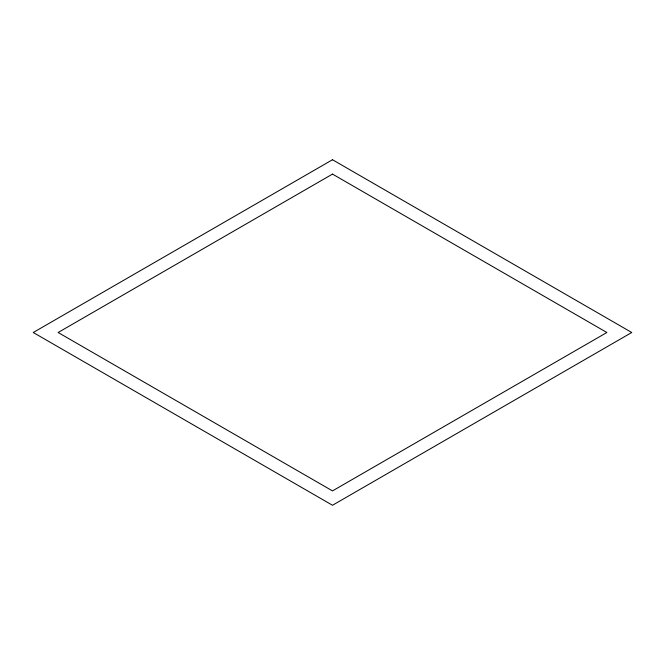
<?xml version="1.0" encoding="UTF-8"?>
<svg xmlns="http://www.w3.org/2000/svg" width="665" height="665" viewBox="0 0 665 665"><rect width="100%" height="100%" fill="white"/><g stroke="black" fill="none" stroke-linecap="round" stroke-linejoin="round"><path stroke-width="1" d="M332.5 159.733L33.25 332.5L332.5 505.267L631.75 332.5L332.5 159.733M332.5 174.097L58.129 332.5L332.5 490.903L606.871 332.5L332.5 174.097"/></g></svg>
